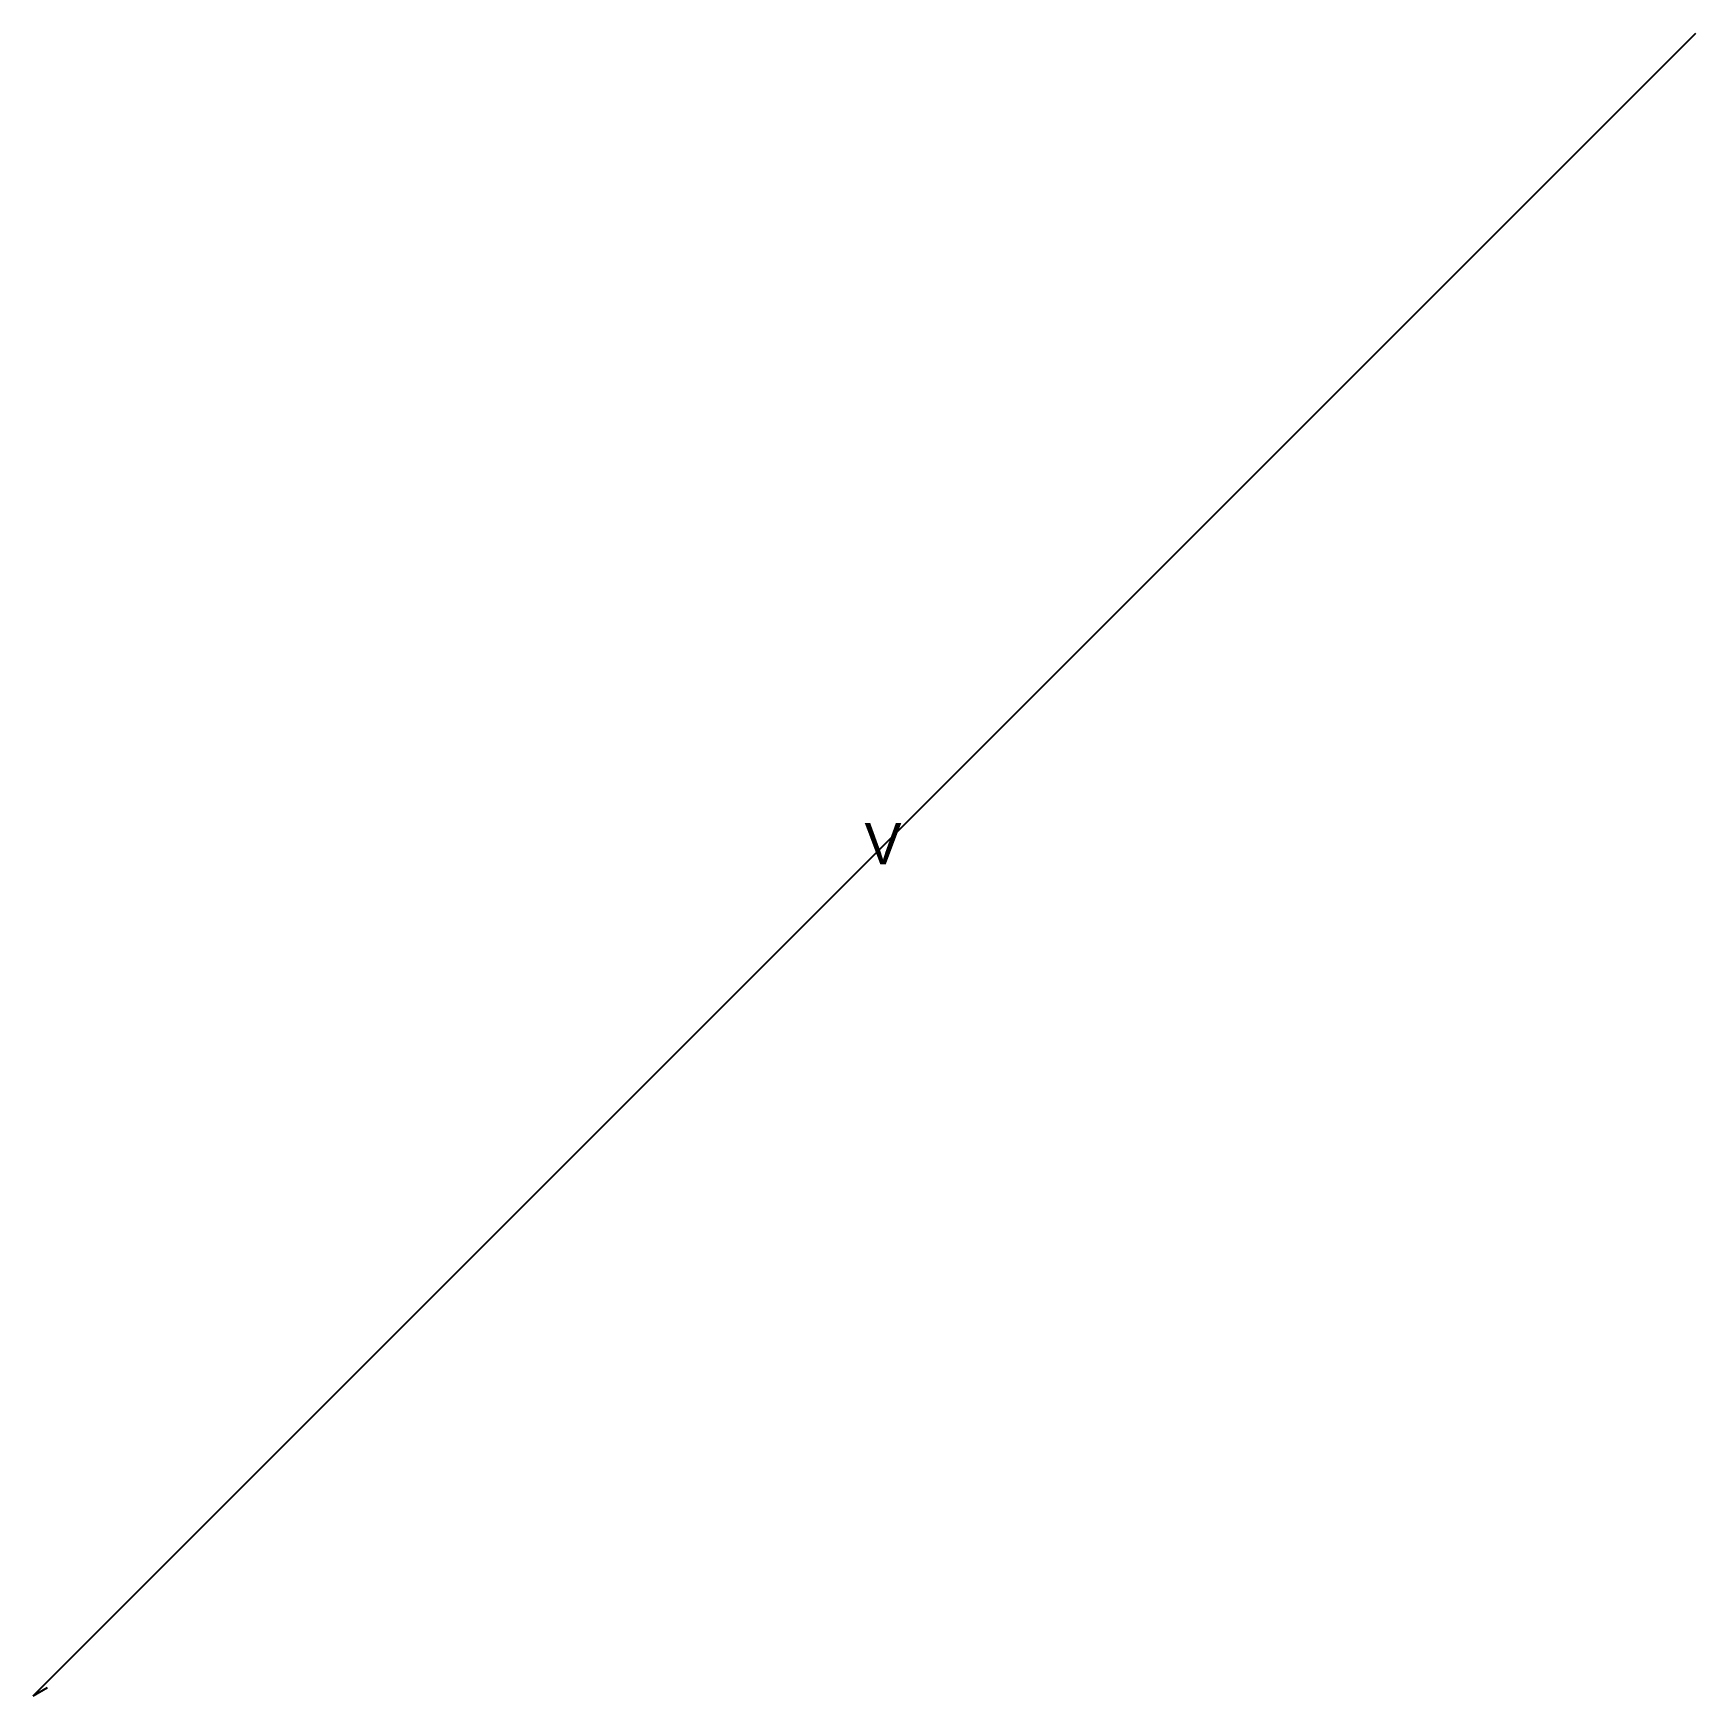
# Model space of a CAD drawing. Extents: x 0 to 100, y 0 to 100.
import ezdxf

# ---------------------------------------------------------------- set-up
doc = ezdxf.new("R2010")
doc.units = 0

# ---------------------------------------------------------------- blocks, each defined once
blk = doc.blocks.new('BV')
blk.add_line((0, 0), (1, 1))
blk = doc.blocks.new('BR')
blk.add_line((0, 0), (1, 0))
blk = doc.blocks.new('BA')
for tag in ['A2', 'A1']:
    blk.add_attdef(tag, (0, 0), '', height=2.5)
for tag, p, flags in [('A3', (0, 0), 1), ('C1', (0, 0, 10), 2), ('C2', (0, 0, -6000), 3)]:
    blk.add_attdef(tag, p, '', height=2.5, dxfattribs=dict(flags=flags))

msp = doc.modelspace()

# ---------------------------------------------------------------- linework, layer by layer
msp.add_line((0, 0), (100, 100))

# ---------------------------------------------------------------- block references
ref = msp.add_blockref('BA', (0, 0))
ref.add_attrib('A1', 'V', (50, 50), dxfattribs={"height": 2.5})
msp.add_blockref('BV', (0, 0))
at = {"rotation": 30}
msp.add_blockref('BR', (0, 0), dxfattribs=at)

doc.saveas('drawing.dxf')
